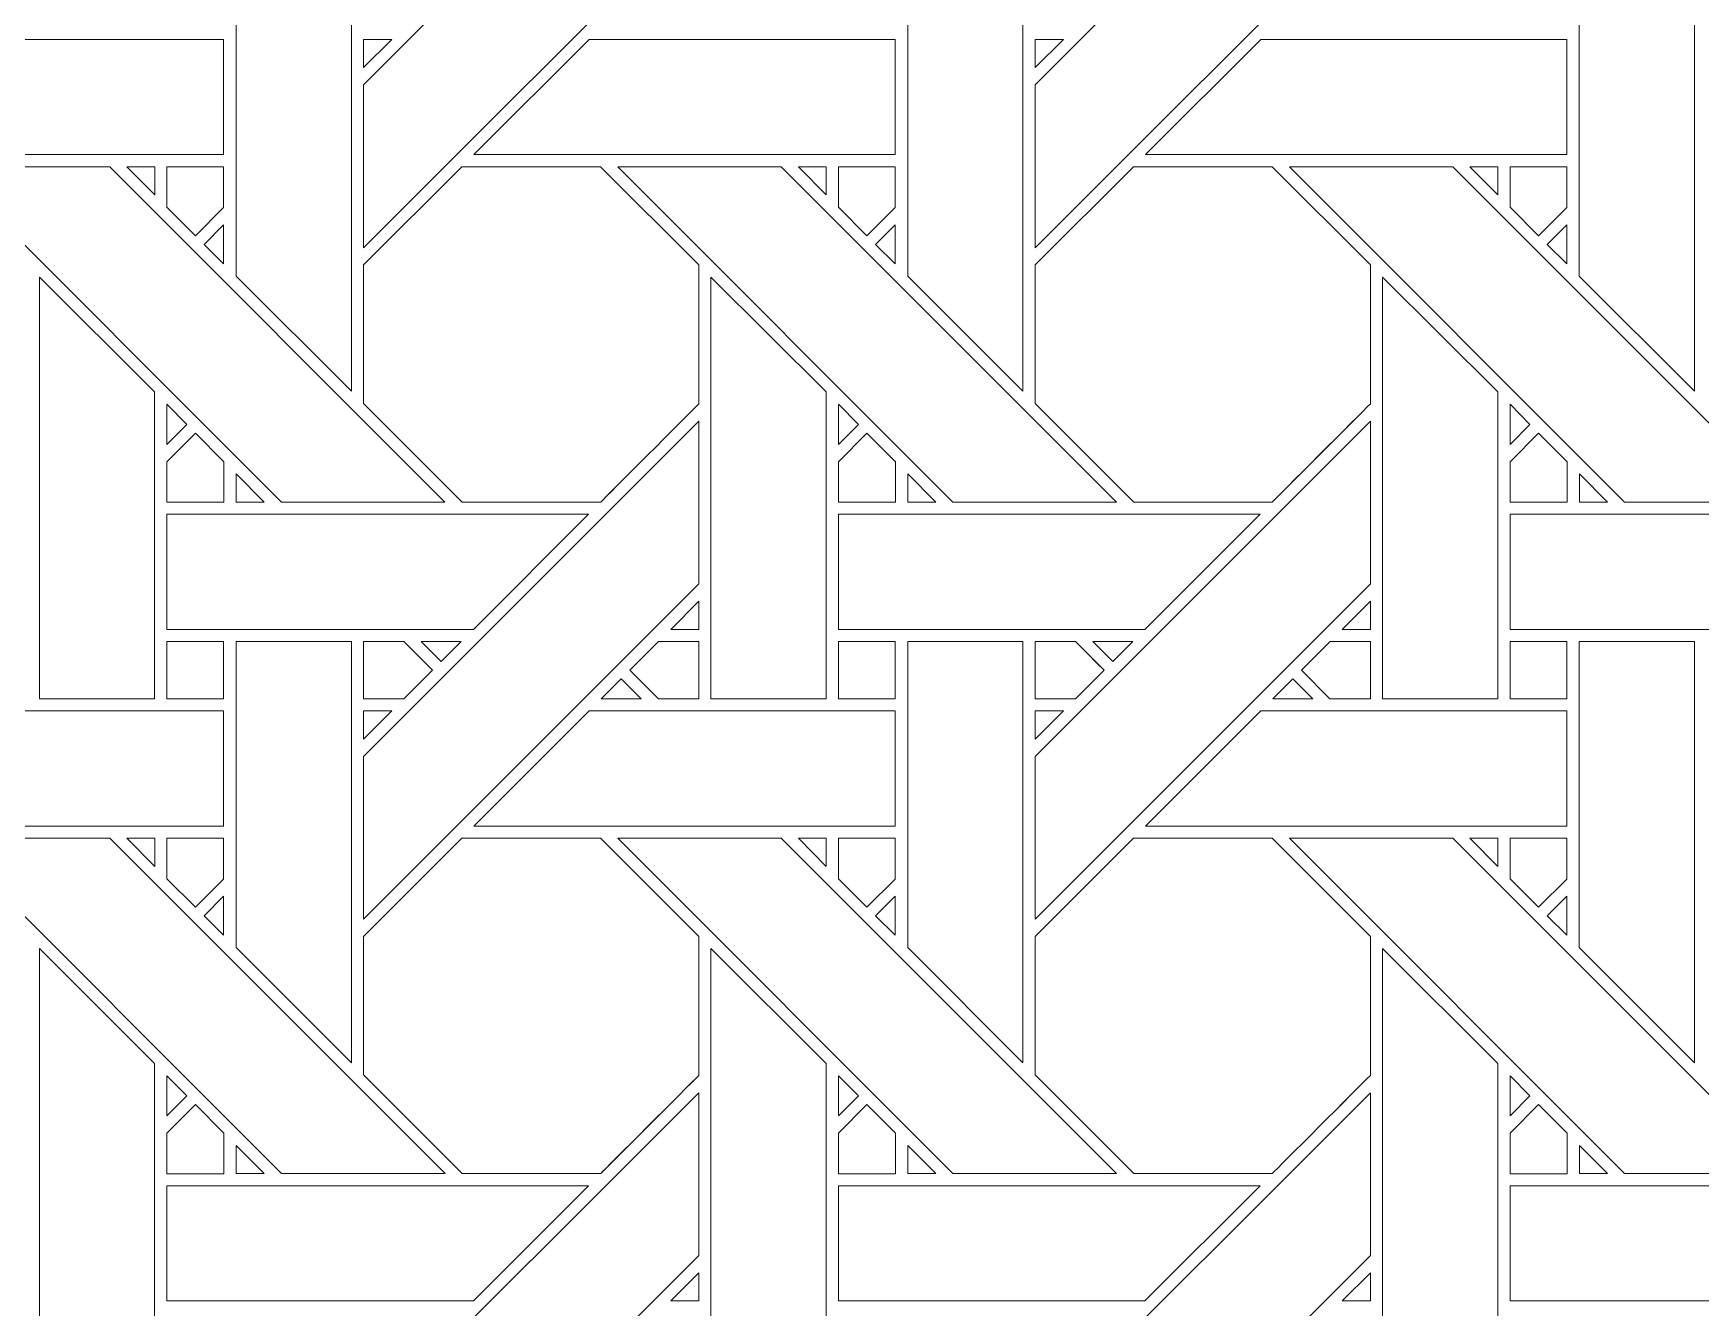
# Model space of a CAD drawing. Header units: inches. Extents: x 7.4 to 17.4, y 4.1 to 14.1.
# Drawn here: x 10.256 to 12.612, y 7.246 to 9.046 of the extents above; entities that cross this region are included whole.
import ezdxf

# ---------------------------------------------------------------- set-up
doc = ezdxf.new("R2010")
doc.units = ezdxf.units.IN
doc.header["$MEASUREMENT"] = 0
doc.layers.add('Design', color=7, linetype='Continuous', lineweight=0)

msp = doc.modelspace()

# ---------------------------------------------------------------- linework, layer by layer
at = {"layer": 'Design'}
for points, knots in [([(12.3829, 14.0948), (9.6214, 14.0948), (7.3829, 11.8562), (7.3829, 9.0948), (7.3829, 6.3333), (9.6214, 4.0948), (12.3829, 4.0948), (15.1443, 4.0948), (17.3829, 6.3333), (17.3829, 9.0948), (17.3829, 11.8562), (15.1443, 14.0948), (12.3829, 14.0948)], [0, 0, 0, 0, 1, 1, 1, 2, 2, 2, 3, 3, 3, 4, 4, 4, 4]), ([(12.3829, 13.3833), (10.0144, 13.3833), (8.0943, 11.4632), (8.0943, 9.0948), (8.0943, 6.7263), (10.0144, 4.8063), (12.3829, 4.8063), (14.7513, 4.8063), (16.6714, 6.7263), (16.6714, 9.0948), (16.6714, 11.4632), (14.7513, 13.3833), (12.3829, 13.3833)], [0, 0, 0, 0, 1, 1, 1, 2, 2, 2, 3, 3, 3, 4, 4, 4, 4]), ([(10.7229, 8.9731), (10.7229, 8.9731), (11.1966, 9.4467), (11.1966, 9.4467), (11.1966, 9.4467), (11.1966, 9.2166), (11.1966, 9.2166), (11.1966, 9.2166), (10.7229, 8.743), (10.7229, 8.743), (10.7229, 8.743), (10.7229, 8.9731), (10.7229, 8.9731)], [0, 0, 0, 0, 1, 1, 1, 2, 2, 2, 3, 3, 3, 4, 4, 4, 4]), ([(11.6717, 8.9731), (11.6717, 8.9731), (12.1453, 9.4467), (12.1453, 9.4467), (12.1453, 9.4467), (12.1453, 9.2166), (12.1453, 9.2166), (12.1453, 9.2166), (11.6717, 8.743), (11.6717, 8.743), (11.6717, 8.743), (11.6717, 8.9731), (11.6717, 8.9731)], [0, 0, 0, 0, 1, 1, 1, 2, 2, 2, 3, 3, 3, 4, 4, 4, 4]), ([(10.7058, 9.1352), (10.7058, 9.1352), (10.7058, 8.5401), (10.7058, 8.5401), (10.7058, 8.5401), (10.5429, 8.703), (10.5429, 8.703), (10.5429, 8.703), (10.5429, 9.1352), (10.5429, 9.1352), (10.5429, 9.1352), (10.7058, 9.1352), (10.7058, 9.1352)], [0, 0, 0, 0, 1, 1, 1, 2, 2, 2, 3, 3, 3, 4, 4, 4, 4]), ([(11.6545, 9.1352), (11.6545, 9.1352), (11.6545, 8.5401), (11.6545, 8.5401), (11.6545, 8.5401), (11.4916, 8.703), (11.4916, 8.703), (11.4916, 8.703), (11.4916, 9.1352), (11.4916, 9.1352), (11.4916, 9.1352), (11.6545, 9.1352), (11.6545, 9.1352)], [0, 0, 0, 0, 1, 1, 1, 2, 2, 2, 3, 3, 3, 4, 4, 4, 4]), ([(12.4403, 8.703), (12.4403, 8.703), (12.4403, 9.1352), (12.4403, 9.1352), (12.4403, 9.1352), (12.6032, 9.1352), (12.6032, 9.1352), (12.6032, 9.1352), (12.6032, 8.5401), (12.6032, 8.5401), (12.6032, 8.5401), (12.4403, 8.703), (12.4403, 8.703)], [0, 0, 0, 0, 1, 1, 1, 2, 2, 2, 3, 3, 3, 4, 4, 4, 4]), ([(9.9301, 8.8745), (9.9301, 8.8745), (10.0929, 9.0373), (10.0929, 9.0373), (10.0929, 9.0373), (10.5253, 9.0373), (10.5253, 9.0373), (10.5253, 9.0373), (10.5253, 8.8745), (10.5253, 8.8745), (10.5253, 8.8745), (9.9301, 8.8745), (9.9301, 8.8745)], [0, 0, 0, 0, 1, 1, 1, 2, 2, 2, 3, 3, 3, 4, 4, 4, 4]), ([(10.7628, 9.0373), (10.7628, 9.0373), (10.7229, 8.9975), (10.7229, 8.9975), (10.7229, 8.9975), (10.7229, 9.0373), (10.7229, 9.0373), (10.7229, 9.0373), (10.7628, 9.0373), (10.7628, 9.0373)], [0, 0, 0, 0, 1, 1, 1, 2, 2, 2, 3, 3, 3, 3]), ([(11.0416, 9.0373), (11.0416, 9.0373), (11.4741, 9.0373), (11.4741, 9.0373), (11.4741, 9.0373), (11.4741, 8.8745), (11.4741, 8.8745), (11.4741, 8.8745), (10.8788, 8.8745), (10.8788, 8.8745), (10.8788, 8.8745), (11.0416, 9.0373), (11.0416, 9.0373)], [0, 0, 0, 0, 1, 1, 1, 2, 2, 2, 3, 3, 3, 4, 4, 4, 4]), ([(11.7115, 9.0373), (11.7115, 9.0373), (11.6717, 8.9975), (11.6717, 8.9975), (11.6717, 8.9975), (11.6717, 9.0373), (11.6717, 9.0373), (11.6717, 9.0373), (11.7115, 9.0373), (11.7115, 9.0373)], [0, 0, 0, 0, 1, 1, 1, 2, 2, 2, 3, 3, 3, 3]), ([(11.9904, 9.0373), (11.9904, 9.0373), (12.4228, 9.0373), (12.4228, 9.0373), (12.4228, 9.0373), (12.4228, 8.8745), (12.4228, 8.8745), (12.4228, 8.8745), (11.8275, 8.8745), (11.8275, 8.8745), (11.8275, 8.8745), (11.9904, 9.0373), (11.9904, 9.0373)], [0, 0, 0, 0, 1, 1, 1, 2, 2, 2, 3, 3, 3, 4, 4, 4, 4]), ([(10.1334, 8.8573), (10.1334, 8.8573), (10.3643, 8.8573), (10.3643, 8.8573), (10.3643, 8.8573), (10.8379, 8.3837), (10.8379, 8.3837), (10.8379, 8.3837), (10.6069, 8.3837), (10.6069, 8.3837), (10.6069, 8.3837), (10.1334, 8.8573), (10.1334, 8.8573)], [0, 0, 0, 0, 1, 1, 1, 2, 2, 2, 3, 3, 3, 4, 4, 4, 4]), ([(10.4279, 8.8573), (10.4279, 8.8573), (10.4279, 8.8175), (10.4279, 8.8175), (10.4279, 8.8175), (10.3884, 8.8573), (10.3884, 8.8573), (10.3884, 8.8573), (10.4279, 8.8573), (10.4279, 8.8573)], [0, 0, 0, 0, 1, 1, 1, 2, 2, 2, 3, 3, 3, 3]), ([(10.5253, 8.8573), (10.5253, 8.8573), (10.5253, 8.7997), (10.5253, 8.7997), (10.5253, 8.7997), (10.4854, 8.7598), (10.4854, 8.7598), (10.4854, 8.7598), (10.445, 8.8001), (10.445, 8.8001), (10.445, 8.8001), (10.445, 8.8573), (10.445, 8.8573), (10.445, 8.8573), (10.5253, 8.8573), (10.5253, 8.8573)], [0, 0, 0, 0, 1, 1, 1, 2, 2, 2, 3, 3, 3, 4, 4, 4, 5, 5, 5, 5]), ([(10.4854, 8.7598), (10.4854, 8.7598), (10.445, 8.8001), (10.445, 8.8001), (10.445, 8.8001), (10.445, 8.8573), (10.445, 8.8573), (10.445, 8.8573), (10.5253, 8.8573), (10.5253, 8.8573), (10.5253, 8.8573), (10.5253, 8.7997), (10.5253, 8.7997), (10.5253, 8.7997), (10.4854, 8.7598), (10.4854, 8.7598)], [0, 0, 0, 0, 1, 1, 1, 2, 2, 2, 3, 3, 3, 4, 4, 4, 5, 5, 5, 5]), ([(10.8616, 8.8573), (10.8616, 8.8573), (11.0578, 8.8573), (11.0578, 8.8573), (11.0578, 8.8573), (11.1966, 8.7186), (11.1966, 8.7186), (11.1966, 8.7186), (11.1966, 8.5224), (11.1966, 8.5224), (11.1788, 8.5044), (11.0669, 8.3927), (11.0579, 8.3837), (11.0579, 8.3837), (10.8622, 8.3837), (10.8622, 8.3837), (10.8622, 8.3837), (10.7229, 8.5229), (10.7229, 8.5229), (10.7229, 8.5229), (10.7229, 8.7186), (10.7229, 8.7186), (10.7229, 8.7186), (10.8616, 8.8573), (10.8616, 8.8573)], [0, 0, 0, 0, 1, 1, 1, 2, 2, 2, 3, 3, 3, 4, 4, 4, 5, 5, 5, 6, 6, 6, 7, 7, 7, 8, 8, 8, 8]), ([(10.7229, 8.7186), (10.7229, 8.7186), (10.8616, 8.8573), (10.8616, 8.8573), (10.8616, 8.8573), (11.0578, 8.8573), (11.0578, 8.8573), (11.0578, 8.8573), (11.1966, 8.7186), (11.1966, 8.7186), (11.1966, 8.7186), (11.1966, 8.5224), (11.1966, 8.5224), (11.1787, 8.5044), (11.0668, 8.3927), (11.0579, 8.3837), (11.0579, 8.3837), (10.8622, 8.3837), (10.8622, 8.3837), (10.8622, 8.3837), (10.7229, 8.5229), (10.7229, 8.5229), (10.7229, 8.5229), (10.7229, 8.7186), (10.7229, 8.7186)], [0, 0, 0, 0, 1, 1, 1, 2, 2, 2, 3, 3, 3, 4, 4, 4, 5, 5, 5, 6, 6, 6, 7, 7, 7, 8, 8, 8, 8]), ([(11.0821, 8.8573), (11.0821, 8.8573), (11.313, 8.8573), (11.313, 8.8573), (11.313, 8.8573), (11.7867, 8.3837), (11.7867, 8.3837), (11.7867, 8.3837), (11.5556, 8.3837), (11.5556, 8.3837), (11.5556, 8.3837), (11.0821, 8.8573), (11.0821, 8.8573)], [0, 0, 0, 0, 1, 1, 1, 2, 2, 2, 3, 3, 3, 4, 4, 4, 4]), ([(11.3766, 8.8573), (11.3766, 8.8573), (11.3766, 8.8175), (11.3766, 8.8175), (11.3766, 8.8175), (11.3372, 8.8573), (11.3372, 8.8573), (11.3372, 8.8573), (11.3766, 8.8573), (11.3766, 8.8573)], [0, 0, 0, 0, 1, 1, 1, 2, 2, 2, 3, 3, 3, 3]), ([(11.474, 8.8573), (11.474, 8.8573), (11.474, 8.7997), (11.474, 8.7997), (11.474, 8.7997), (11.4341, 8.7598), (11.4341, 8.7598), (11.4341, 8.7598), (11.3938, 8.8001), (11.3938, 8.8001), (11.3938, 8.8001), (11.3938, 8.8573), (11.3938, 8.8573), (11.3938, 8.8573), (11.474, 8.8573), (11.474, 8.8573)], [0, 0, 0, 0, 1, 1, 1, 2, 2, 2, 3, 3, 3, 4, 4, 4, 5, 5, 5, 5]), ([(11.4341, 8.7598), (11.4341, 8.7598), (11.3938, 8.8001), (11.3938, 8.8001), (11.3938, 8.8001), (11.3938, 8.8573), (11.3938, 8.8573), (11.3938, 8.8573), (11.474, 8.8573), (11.474, 8.8573), (11.474, 8.8573), (11.474, 8.7997), (11.474, 8.7997), (11.474, 8.7997), (11.4341, 8.7598), (11.4341, 8.7598)], [0, 0, 0, 0, 1, 1, 1, 2, 2, 2, 3, 3, 3, 4, 4, 4, 5, 5, 5, 5]), ([(12.0066, 8.3837), (12.0066, 8.3837), (11.8109, 8.3837), (11.8109, 8.3837), (11.8109, 8.3837), (11.6717, 8.5229), (11.6717, 8.5229), (11.6717, 8.5229), (11.6717, 8.7186), (11.6717, 8.7186), (11.6717, 8.7186), (11.8104, 8.8573), (11.8104, 8.8573), (11.8104, 8.8573), (12.0066, 8.8573), (12.0066, 8.8573), (12.0066, 8.8573), (12.1453, 8.7186), (12.1453, 8.7186), (12.1453, 8.7186), (12.1453, 8.5224), (12.1453, 8.5224), (12.1275, 8.5045), (12.0156, 8.3927), (12.0066, 8.3837)], [0, 0, 0, 0, 1, 1, 1, 2, 2, 2, 3, 3, 3, 4, 4, 4, 5, 5, 5, 6, 6, 6, 7, 7, 7, 8, 8, 8, 8]), ([(11.6717, 8.5229), (11.6717, 8.5229), (11.6717, 8.7186), (11.6717, 8.7186), (11.6717, 8.7186), (11.8104, 8.8573), (11.8104, 8.8573), (11.8104, 8.8573), (12.0066, 8.8573), (12.0066, 8.8573), (12.0066, 8.8573), (12.1453, 8.7186), (12.1453, 8.7186), (12.1453, 8.7186), (12.1453, 8.5224), (12.1453, 8.5224), (12.1273, 8.5043), (12.0155, 8.3926), (12.0066, 8.3837), (12.0066, 8.3837), (11.8109, 8.3837), (11.8109, 8.3837), (11.8109, 8.3837), (11.6717, 8.5229), (11.6717, 8.5229)], [0, 0, 0, 0, 1, 1, 1, 2, 2, 2, 3, 3, 3, 4, 4, 4, 5, 5, 5, 6, 6, 6, 7, 7, 7, 8, 8, 8, 8]), ([(12.0308, 8.8573), (12.0308, 8.8573), (12.2618, 8.8573), (12.2618, 8.8573), (12.2618, 8.8573), (12.7354, 8.3837), (12.7354, 8.3837), (12.7354, 8.3837), (12.5044, 8.3837), (12.5044, 8.3837), (12.5044, 8.3837), (12.0308, 8.8573), (12.0308, 8.8573)], [0, 0, 0, 0, 1, 1, 1, 2, 2, 2, 3, 3, 3, 4, 4, 4, 4]), ([(12.3253, 8.8573), (12.3253, 8.8573), (12.3253, 8.8175), (12.3253, 8.8175), (12.3253, 8.8175), (12.2859, 8.8573), (12.2859, 8.8573), (12.2859, 8.8573), (12.3253, 8.8573), (12.3253, 8.8573)], [0, 0, 0, 0, 1, 1, 1, 2, 2, 2, 3, 3, 3, 3]), ([(12.4228, 8.8573), (12.4228, 8.8573), (12.4228, 8.7997), (12.4228, 8.7997), (12.4228, 8.7997), (12.3828, 8.7598), (12.3828, 8.7598), (12.3828, 8.7598), (12.3425, 8.8001), (12.3425, 8.8001), (12.3425, 8.8001), (12.3425, 8.8573), (12.3425, 8.8573), (12.3425, 8.8573), (12.4228, 8.8573), (12.4228, 8.8573)], [0, 0, 0, 0, 1, 1, 1, 2, 2, 2, 3, 3, 3, 4, 4, 4, 5, 5, 5, 5]), ([(12.3828, 8.7598), (12.3828, 8.7598), (12.3425, 8.8001), (12.3425, 8.8001), (12.3425, 8.8001), (12.3425, 8.8573), (12.3425, 8.8573), (12.3425, 8.8573), (12.4228, 8.8573), (12.4228, 8.8573), (12.4228, 8.8573), (12.4228, 8.7997), (12.4228, 8.7997), (12.4228, 8.7997), (12.3828, 8.7598), (12.3828, 8.7598)], [0, 0, 0, 0, 1, 1, 1, 2, 2, 2, 3, 3, 3, 4, 4, 4, 5, 5, 5, 5]), ([(10.5253, 8.7755), (10.5253, 8.7755), (10.5253, 8.7203), (10.5253, 8.7203), (10.5253, 8.7203), (10.4976, 8.7477), (10.4976, 8.7477), (10.4976, 8.7477), (10.5253, 8.7755), (10.5253, 8.7755)], [0, 0, 0, 0, 1, 1, 1, 2, 2, 2, 3, 3, 3, 3]), ([(11.4741, 8.7755), (11.4741, 8.7755), (11.4741, 8.7203), (11.4741, 8.7203), (11.4741, 8.7203), (11.4463, 8.7477), (11.4463, 8.7477), (11.4463, 8.7477), (11.4741, 8.7755), (11.4741, 8.7755)], [0, 0, 0, 0, 1, 1, 1, 2, 2, 2, 3, 3, 3, 3]), ([(12.4228, 8.7755), (12.4228, 8.7755), (12.4228, 8.7203), (12.4228, 8.7203), (12.4228, 8.7203), (12.395, 8.7477), (12.395, 8.7477), (12.395, 8.7477), (12.4228, 8.7755), (12.4228, 8.7755)], [0, 0, 0, 0, 1, 1, 1, 2, 2, 2, 3, 3, 3, 3]), ([(10.4278, 8.5394), (10.4278, 8.5394), (10.4278, 8.1057), (10.4278, 8.1057), (10.4278, 8.1057), (10.265, 8.1057), (10.265, 8.1057), (10.265, 8.1057), (10.265, 8.7015), (10.265, 8.7015), (10.265, 8.7015), (10.4278, 8.5394), (10.4278, 8.5394)], [0, 0, 0, 0, 1, 1, 1, 2, 2, 2, 3, 3, 3, 4, 4, 4, 4]), ([(11.3765, 8.5394), (11.3765, 8.5394), (11.3765, 8.1057), (11.3765, 8.1057), (11.3765, 8.1057), (11.2137, 8.1057), (11.2137, 8.1057), (11.2137, 8.1057), (11.2137, 8.7015), (11.2137, 8.7015), (11.2137, 8.7015), (11.3765, 8.5394), (11.3765, 8.5394)], [0, 0, 0, 0, 1, 1, 1, 2, 2, 2, 3, 3, 3, 4, 4, 4, 4]), ([(12.3252, 8.5394), (12.3252, 8.5394), (12.3252, 8.1057), (12.3252, 8.1057), (12.3252, 8.1057), (12.1625, 8.1057), (12.1625, 8.1057), (12.1625, 8.1057), (12.1625, 8.7015), (12.1625, 8.7015), (12.1625, 8.7015), (12.3252, 8.5394), (12.3252, 8.5394)], [0, 0, 0, 0, 1, 1, 1, 2, 2, 2, 3, 3, 3, 4, 4, 4, 4]), ([(10.4733, 8.4933), (10.4733, 8.4933), (10.4451, 8.4651), (10.4451, 8.4651), (10.4451, 8.4651), (10.4451, 8.5219), (10.4451, 8.5219), (10.4451, 8.5219), (10.4733, 8.4933), (10.4733, 8.4933)], [0, 0, 0, 0, 1, 1, 1, 2, 2, 2, 3, 3, 3, 3]), ([(11.3938, 8.4651), (11.3938, 8.4651), (11.3938, 8.5219), (11.3938, 8.5219), (11.3938, 8.5219), (11.422, 8.4933), (11.422, 8.4933), (11.422, 8.4933), (11.3938, 8.4651), (11.3938, 8.4651)], [0, 0, 0, 0, 1, 1, 1, 2, 2, 2, 3, 3, 3, 3]), ([(12.3425, 8.4651), (12.3425, 8.4651), (12.3425, 8.5219), (12.3425, 8.5219), (12.3425, 8.5219), (12.3707, 8.4933), (12.3707, 8.4933), (12.3707, 8.4933), (12.3425, 8.4651), (12.3425, 8.4651)], [0, 0, 0, 0, 1, 1, 1, 2, 2, 2, 3, 3, 3, 3]), ([(10.4451, 8.3834), (10.4451, 8.3834), (10.4451, 8.4407), (10.4451, 8.4407), (10.4451, 8.4407), (10.4854, 8.4811), (10.4854, 8.4811), (10.4854, 8.4811), (10.5257, 8.4407), (10.5257, 8.4407), (10.5257, 8.4407), (10.5257, 8.3834), (10.5257, 8.3834), (10.5257, 8.3834), (10.4451, 8.3834), (10.4451, 8.3834)], [0, 0, 0, 0, 1, 1, 1, 2, 2, 2, 3, 3, 3, 4, 4, 4, 5, 5, 5, 5]), ([(10.4451, 8.4407), (10.4451, 8.4407), (10.4854, 8.4811), (10.4854, 8.4811), (10.4854, 8.4811), (10.5257, 8.4407), (10.5257, 8.4407), (10.5257, 8.4407), (10.5257, 8.3834), (10.5257, 8.3834), (10.5257, 8.3834), (10.4451, 8.3834), (10.4451, 8.3834), (10.4451, 8.3834), (10.4451, 8.4407), (10.4451, 8.4407)], [0, 0, 0, 0, 1, 1, 1, 2, 2, 2, 3, 3, 3, 4, 4, 4, 5, 5, 5, 5]), ([(10.7229, 8.0244), (10.7229, 8.0244), (11.1966, 8.498), (11.1966, 8.498), (11.1966, 8.498), (11.1966, 8.2679), (11.1966, 8.2679), (11.1966, 8.2679), (10.7229, 7.7943), (10.7229, 7.7943), (10.7229, 7.7943), (10.7229, 8.0244), (10.7229, 8.0244)], [0, 0, 0, 0, 1, 1, 1, 2, 2, 2, 3, 3, 3, 4, 4, 4, 4]), ([(11.3938, 8.3834), (11.3938, 8.3834), (11.3938, 8.4407), (11.3938, 8.4407), (11.3938, 8.4407), (11.4341, 8.4811), (11.4341, 8.4811), (11.4341, 8.4811), (11.4745, 8.4407), (11.4745, 8.4407), (11.4745, 8.4407), (11.4745, 8.3834), (11.4745, 8.3834), (11.4745, 8.3834), (11.3938, 8.3834), (11.3938, 8.3834)], [0, 0, 0, 0, 1, 1, 1, 2, 2, 2, 3, 3, 3, 4, 4, 4, 5, 5, 5, 5]), ([(11.3938, 8.3834), (11.3938, 8.3834), (11.3938, 8.4407), (11.3938, 8.4407), (11.3938, 8.4407), (11.4341, 8.4811), (11.4341, 8.4811), (11.4341, 8.4811), (11.4745, 8.4407), (11.4745, 8.4407), (11.4745, 8.4407), (11.4745, 8.3834), (11.4745, 8.3834), (11.4745, 8.3834), (11.3938, 8.3834), (11.3938, 8.3834)], [0, 0, 0, 0, 1, 1, 1, 2, 2, 2, 3, 3, 3, 4, 4, 4, 5, 5, 5, 5]), ([(11.6717, 8.0244), (11.6717, 8.0244), (12.1453, 8.498), (12.1453, 8.498), (12.1453, 8.498), (12.1453, 8.2679), (12.1453, 8.2679), (12.1453, 8.2679), (11.6717, 7.7943), (11.6717, 7.7943), (11.6717, 7.7943), (11.6717, 8.0244), (11.6717, 8.0244)], [0, 0, 0, 0, 1, 1, 1, 2, 2, 2, 3, 3, 3, 4, 4, 4, 4]), ([(12.3425, 8.3834), (12.3425, 8.3834), (12.3425, 8.4407), (12.3425, 8.4407), (12.3425, 8.4407), (12.3829, 8.4811), (12.3829, 8.4811), (12.3829, 8.4811), (12.4232, 8.4407), (12.4232, 8.4407), (12.4232, 8.4407), (12.4232, 8.3834), (12.4232, 8.3834), (12.4232, 8.3834), (12.3425, 8.3834), (12.3425, 8.3834)], [0, 0, 0, 0, 1, 1, 1, 2, 2, 2, 3, 3, 3, 4, 4, 4, 5, 5, 5, 5]), ([(12.3829, 8.4811), (12.3829, 8.4811), (12.4232, 8.4407), (12.4232, 8.4407), (12.4232, 8.4407), (12.4232, 8.3834), (12.4232, 8.3834), (12.4232, 8.3834), (12.3425, 8.3834), (12.3425, 8.3834), (12.3425, 8.3834), (12.3425, 8.4407), (12.3425, 8.4407), (12.3425, 8.4407), (12.3829, 8.4811), (12.3829, 8.4811)], [0, 0, 0, 0, 1, 1, 1, 2, 2, 2, 3, 3, 3, 4, 4, 4, 5, 5, 5, 5]), ([(10.5827, 8.3837), (10.5827, 8.3837), (10.543, 8.3837), (10.543, 8.3837), (10.543, 8.3837), (10.543, 8.4235), (10.543, 8.4235), (10.543, 8.4235), (10.5827, 8.3837), (10.5827, 8.3837)], [0, 0, 0, 0, 1, 1, 1, 2, 2, 2, 3, 3, 3, 3]), ([(11.5314, 8.3837), (11.5314, 8.3837), (11.4917, 8.3837), (11.4917, 8.3837), (11.4917, 8.3837), (11.4917, 8.4235), (11.4917, 8.4235), (11.4917, 8.4235), (11.5314, 8.3837), (11.5314, 8.3837)], [0, 0, 0, 0, 1, 1, 1, 2, 2, 2, 3, 3, 3, 3]), ([(12.4802, 8.3837), (12.4802, 8.3837), (12.4405, 8.3837), (12.4405, 8.3837), (12.4405, 8.3837), (12.4405, 8.4235), (12.4405, 8.4235), (12.4405, 8.4235), (12.4802, 8.3837), (12.4802, 8.3837)], [0, 0, 0, 0, 1, 1, 1, 2, 2, 2, 3, 3, 3, 3]), ([(10.4451, 8.2037), (10.4451, 8.2037), (10.4451, 8.3664), (10.4451, 8.3664), (10.4451, 8.3664), (11.0408, 8.3664), (11.0408, 8.3664), (11.0408, 8.3664), (10.8781, 8.2037), (10.8781, 8.2037), (10.8781, 8.2037), (10.4451, 8.2037), (10.4451, 8.2037)], [0, 0, 0, 0, 1, 1, 1, 2, 2, 2, 3, 3, 3, 4, 4, 4, 4]), ([(11.3938, 8.2037), (11.3938, 8.2037), (11.3938, 8.3664), (11.3938, 8.3664), (11.3938, 8.3664), (11.9895, 8.3664), (11.9895, 8.3664), (11.9895, 8.3664), (11.8268, 8.2037), (11.8268, 8.2037), (11.8268, 8.2037), (11.3938, 8.2037), (11.3938, 8.2037)], [0, 0, 0, 0, 1, 1, 1, 2, 2, 2, 3, 3, 3, 4, 4, 4, 4]), ([(12.3425, 8.2037), (12.3425, 8.2037), (12.3425, 8.3664), (12.3425, 8.3664), (12.3425, 8.3664), (12.9383, 8.3664), (12.9383, 8.3664), (12.9383, 8.3664), (12.7755, 8.2037), (12.7755, 8.2037), (12.7755, 8.2037), (12.3425, 8.2037), (12.3425, 8.2037)], [0, 0, 0, 0, 1, 1, 1, 2, 2, 2, 3, 3, 3, 4, 4, 4, 4]), ([(11.1568, 8.2038), (11.1568, 8.2038), (11.1966, 8.2435), (11.1966, 8.2435), (11.1966, 8.2435), (11.1966, 8.2038), (11.1966, 8.2038), (11.1966, 8.2038), (11.1568, 8.2038), (11.1568, 8.2038)], [0, 0, 0, 0, 1, 1, 1, 2, 2, 2, 3, 3, 3, 3]), ([(12.1056, 8.2038), (12.1056, 8.2038), (12.1453, 8.2435), (12.1453, 8.2435), (12.1453, 8.2435), (12.1453, 8.2038), (12.1453, 8.2038), (12.1453, 8.2038), (12.1056, 8.2038), (12.1056, 8.2038)], [0, 0, 0, 0, 1, 1, 1, 2, 2, 2, 3, 3, 3, 3]), ([(10.5253, 8.1057), (10.5253, 8.1057), (10.4451, 8.1057), (10.4451, 8.1057), (10.4451, 8.1057), (10.4451, 8.1865), (10.4451, 8.1865), (10.4451, 8.1865), (10.5253, 8.1865), (10.5253, 8.1865), (10.5253, 8.1865), (10.5253, 8.1057), (10.5253, 8.1057)], [0, 0, 0, 0, 1, 1, 1, 2, 2, 2, 3, 3, 3, 4, 4, 4, 4]), ([(10.4451, 8.1865), (10.4451, 8.1865), (10.5253, 8.1865), (10.5253, 8.1865), (10.5253, 8.1865), (10.5253, 8.1057), (10.5253, 8.1057), (10.5253, 8.1057), (10.4451, 8.1057), (10.4451, 8.1057), (10.4451, 8.1057), (10.4451, 8.1865), (10.4451, 8.1865)], [0, 0, 0, 0, 1, 1, 1, 2, 2, 2, 3, 3, 3, 4, 4, 4, 4]), ([(10.7058, 8.1865), (10.7058, 8.1865), (10.7058, 7.5914), (10.7058, 7.5914), (10.7058, 7.5914), (10.5429, 7.7543), (10.5429, 7.7543), (10.5429, 7.7543), (10.5429, 8.1865), (10.5429, 8.1865), (10.5429, 8.1865), (10.7058, 8.1865), (10.7058, 8.1865)], [0, 0, 0, 0, 1, 1, 1, 2, 2, 2, 3, 3, 3, 4, 4, 4, 4]), ([(10.78, 8.1865), (10.7851, 8.1813), (10.8159, 8.1505), (10.8203, 8.1461), (10.8203, 8.1461), (10.7799, 8.1057), (10.7799, 8.1057), (10.7799, 8.1057), (10.7229, 8.1057), (10.7229, 8.1057), (10.7229, 8.1057), (10.7229, 8.1865), (10.7229, 8.1865), (10.7229, 8.1865), (10.78, 8.1865), (10.78, 8.1865)], [0, 0, 0, 0, 1, 1, 1, 2, 2, 2, 3, 3, 3, 4, 4, 4, 5, 5, 5, 5]), ([(10.8203, 8.1461), (10.8203, 8.1461), (10.7799, 8.1057), (10.7799, 8.1057), (10.7799, 8.1057), (10.7229, 8.1057), (10.7229, 8.1057), (10.7229, 8.1057), (10.7229, 8.1865), (10.7229, 8.1865), (10.7229, 8.1865), (10.78, 8.1865), (10.78, 8.1865), (10.7855, 8.181), (10.8203, 8.1461), (10.8203, 8.1461)], [0, 0, 0, 0, 1, 1, 1, 2, 2, 2, 3, 3, 3, 4, 4, 4, 5, 5, 5, 5]), ([(10.8044, 8.1865), (10.8044, 8.1865), (10.8608, 8.1865), (10.8608, 8.1865), (10.8608, 8.1865), (10.8325, 8.1583), (10.8325, 8.1583), (10.8325, 8.1583), (10.8044, 8.1865), (10.8044, 8.1865)], [0, 0, 0, 0, 1, 1, 1, 2, 2, 2, 3, 3, 3, 3]), ([(11.1395, 8.1057), (11.1395, 8.1057), (11.0991, 8.1461), (11.0991, 8.1461), (11.0991, 8.1461), (11.1396, 8.1865), (11.1396, 8.1865), (11.1396, 8.1865), (11.1966, 8.1865), (11.1966, 8.1865), (11.1966, 8.1865), (11.1966, 8.1057), (11.1966, 8.1057), (11.1966, 8.1057), (11.1395, 8.1057), (11.1395, 8.1057)], [0, 0, 0, 0, 1, 1, 1, 2, 2, 2, 3, 3, 3, 4, 4, 4, 5, 5, 5, 5]), ([(11.0991, 8.1461), (11.0991, 8.1461), (11.1396, 8.1865), (11.1396, 8.1865), (11.1396, 8.1865), (11.1966, 8.1865), (11.1966, 8.1865), (11.1966, 8.1865), (11.1966, 8.1057), (11.1966, 8.1057), (11.1966, 8.1057), (11.1395, 8.1057), (11.1395, 8.1057), (11.1395, 8.1057), (11.0991, 8.1461), (11.0991, 8.1461)], [0, 0, 0, 0, 1, 1, 1, 2, 2, 2, 3, 3, 3, 4, 4, 4, 5, 5, 5, 5]), ([(11.474, 8.1057), (11.474, 8.1057), (11.3938, 8.1057), (11.3938, 8.1057), (11.3938, 8.1057), (11.3938, 8.1865), (11.3938, 8.1865), (11.3938, 8.1865), (11.474, 8.1865), (11.474, 8.1865), (11.474, 8.1865), (11.474, 8.1057), (11.474, 8.1057)], [0, 0, 0, 0, 1, 1, 1, 2, 2, 2, 3, 3, 3, 4, 4, 4, 4]), ([(11.3938, 8.1865), (11.3938, 8.1865), (11.474, 8.1865), (11.474, 8.1865), (11.474, 8.1865), (11.474, 8.1057), (11.474, 8.1057), (11.474, 8.1057), (11.3938, 8.1057), (11.3938, 8.1057), (11.3938, 8.1057), (11.3938, 8.1865), (11.3938, 8.1865)], [0, 0, 0, 0, 1, 1, 1, 2, 2, 2, 3, 3, 3, 4, 4, 4, 4]), ([(11.6545, 8.1865), (11.6545, 8.1865), (11.6545, 7.5914), (11.6545, 7.5914), (11.6545, 7.5914), (11.4916, 7.7543), (11.4916, 7.7543), (11.4916, 7.7543), (11.4916, 8.1865), (11.4916, 8.1865), (11.4916, 8.1865), (11.6545, 8.1865), (11.6545, 8.1865)], [0, 0, 0, 0, 1, 1, 1, 2, 2, 2, 3, 3, 3, 4, 4, 4, 4]), ([(11.6717, 8.1057), (11.6717, 8.1057), (11.6717, 8.1865), (11.6717, 8.1865), (11.6717, 8.1865), (11.7287, 8.1865), (11.7287, 8.1865), (11.7339, 8.1813), (11.7646, 8.1505), (11.7691, 8.1461), (11.7691, 8.1461), (11.7286, 8.1057), (11.7286, 8.1057), (11.7286, 8.1057), (11.6717, 8.1057), (11.6717, 8.1057)], [0, 0, 0, 0, 1, 1, 1, 2, 2, 2, 3, 3, 3, 4, 4, 4, 5, 5, 5, 5]), ([(11.7691, 8.1461), (11.7691, 8.1461), (11.7286, 8.1057), (11.7286, 8.1057), (11.7286, 8.1057), (11.6717, 8.1057), (11.6717, 8.1057), (11.6717, 8.1057), (11.6717, 8.1865), (11.6717, 8.1865), (11.6717, 8.1865), (11.7287, 8.1865), (11.7287, 8.1865), (11.734, 8.1812), (11.7648, 8.1503), (11.7691, 8.1461)], [0, 0, 0, 0, 1, 1, 1, 2, 2, 2, 3, 3, 3, 4, 4, 4, 5, 5, 5, 5]), ([(11.7531, 8.1865), (11.7531, 8.1865), (11.8096, 8.1865), (11.8096, 8.1865), (11.8096, 8.1865), (11.7813, 8.1583), (11.7813, 8.1583), (11.7813, 8.1583), (11.7531, 8.1865), (11.7531, 8.1865)], [0, 0, 0, 0, 1, 1, 1, 2, 2, 2, 3, 3, 3, 3]), ([(12.0882, 8.1057), (12.0882, 8.1057), (12.0479, 8.1461), (12.0479, 8.1461), (12.0479, 8.1461), (12.0883, 8.1865), (12.0883, 8.1865), (12.0883, 8.1865), (12.1453, 8.1865), (12.1453, 8.1865), (12.1453, 8.1865), (12.1453, 8.1057), (12.1453, 8.1057), (12.1453, 8.1057), (12.0882, 8.1057), (12.0882, 8.1057)], [0, 0, 0, 0, 1, 1, 1, 2, 2, 2, 3, 3, 3, 4, 4, 4, 5, 5, 5, 5]), ([(12.0479, 8.1461), (12.0479, 8.1461), (12.0883, 8.1865), (12.0883, 8.1865), (12.0883, 8.1865), (12.1453, 8.1865), (12.1453, 8.1865), (12.1453, 8.1865), (12.1453, 8.1057), (12.1453, 8.1057), (12.1453, 8.1057), (12.0882, 8.1057), (12.0882, 8.1057), (12.0882, 8.1057), (12.0479, 8.1461), (12.0479, 8.1461)], [0, 0, 0, 0, 1, 1, 1, 2, 2, 2, 3, 3, 3, 4, 4, 4, 5, 5, 5, 5]), ([(12.3425, 8.1865), (12.3425, 8.1865), (12.4228, 8.1865), (12.4228, 8.1865), (12.4228, 8.1865), (12.4228, 8.1057), (12.4228, 8.1057), (12.4228, 8.1057), (12.3425, 8.1057), (12.3425, 8.1057), (12.3425, 8.1057), (12.3425, 8.1865), (12.3425, 8.1865)], [0, 0, 0, 0, 1, 1, 1, 2, 2, 2, 3, 3, 3, 4, 4, 4, 4]), ([(12.4228, 8.1865), (12.4228, 8.1865), (12.4228, 8.1057), (12.4228, 8.1057), (12.4228, 8.1057), (12.3425, 8.1057), (12.3425, 8.1057), (12.3425, 8.1057), (12.3425, 8.1865), (12.3425, 8.1865), (12.3425, 8.1865), (12.4228, 8.1865), (12.4228, 8.1865)], [0, 0, 0, 0, 1, 1, 1, 2, 2, 2, 3, 3, 3, 4, 4, 4, 4]), ([(12.6032, 8.1865), (12.6032, 8.1865), (12.6032, 7.5914), (12.6032, 7.5914), (12.6032, 7.5914), (12.4403, 7.7543), (12.4403, 7.7543), (12.4403, 7.7543), (12.4403, 8.1865), (12.4403, 8.1865), (12.4403, 8.1865), (12.6032, 8.1865), (12.6032, 8.1865)], [0, 0, 0, 0, 1, 1, 1, 2, 2, 2, 3, 3, 3, 4, 4, 4, 4]), ([(11.1153, 8.1057), (11.1153, 8.1057), (11.0588, 8.1057), (11.0588, 8.1057), (11.0588, 8.1057), (11.087, 8.1339), (11.087, 8.1339), (11.087, 8.1339), (11.1153, 8.1057), (11.1153, 8.1057)], [0, 0, 0, 0, 1, 1, 1, 2, 2, 2, 3, 3, 3, 3]), ([(12.064, 8.1057), (12.064, 8.1057), (12.0075, 8.1057), (12.0075, 8.1057), (12.0075, 8.1057), (12.0358, 8.1339), (12.0358, 8.1339), (12.0358, 8.1339), (12.064, 8.1057), (12.064, 8.1057)], [0, 0, 0, 0, 1, 1, 1, 2, 2, 2, 3, 3, 3, 3]), ([(10.0929, 8.0885), (10.0929, 8.0885), (10.5253, 8.0885), (10.5253, 8.0885), (10.5253, 8.0885), (10.5253, 7.9257), (10.5253, 7.9257), (10.5253, 7.9257), (9.9301, 7.9257), (9.9301, 7.9257), (9.9301, 7.9257), (10.0929, 8.0885), (10.0929, 8.0885)], [0, 0, 0, 0, 1, 1, 1, 2, 2, 2, 3, 3, 3, 4, 4, 4, 4]), ([(10.7628, 8.0885), (10.7628, 8.0885), (10.7229, 8.0487), (10.7229, 8.0487), (10.7229, 8.0487), (10.7229, 8.0885), (10.7229, 8.0885), (10.7229, 8.0885), (10.7628, 8.0885), (10.7628, 8.0885)], [0, 0, 0, 0, 1, 1, 1, 2, 2, 2, 3, 3, 3, 3]), ([(10.8788, 7.9257), (10.8788, 7.9257), (11.0416, 8.0885), (11.0416, 8.0885), (11.0416, 8.0885), (11.4741, 8.0885), (11.4741, 8.0885), (11.4741, 8.0885), (11.4741, 7.9257), (11.4741, 7.9257), (11.4741, 7.9257), (10.8788, 7.9257), (10.8788, 7.9257)], [0, 0, 0, 0, 1, 1, 1, 2, 2, 2, 3, 3, 3, 4, 4, 4, 4]), ([(11.7115, 8.0885), (11.7115, 8.0885), (11.6717, 8.0487), (11.6717, 8.0487), (11.6717, 8.0487), (11.6717, 8.0885), (11.6717, 8.0885), (11.6717, 8.0885), (11.7115, 8.0885), (11.7115, 8.0885)], [0, 0, 0, 0, 1, 1, 1, 2, 2, 2, 3, 3, 3, 3]), ([(11.8275, 7.9257), (11.8275, 7.9257), (11.9904, 8.0885), (11.9904, 8.0885), (11.9904, 8.0885), (12.4228, 8.0885), (12.4228, 8.0885), (12.4228, 8.0885), (12.4228, 7.9257), (12.4228, 7.9257), (12.4228, 7.9257), (11.8275, 7.9257), (11.8275, 7.9257)], [0, 0, 0, 0, 1, 1, 1, 2, 2, 2, 3, 3, 3, 4, 4, 4, 4]), ([(10.1334, 7.9086), (10.1334, 7.9086), (10.3643, 7.9086), (10.3643, 7.9086), (10.3643, 7.9086), (10.838, 7.435), (10.838, 7.435), (10.838, 7.435), (10.6069, 7.435), (10.6069, 7.435), (10.6069, 7.435), (10.1334, 7.9086), (10.1334, 7.9086)], [0, 0, 0, 0, 1, 1, 1, 2, 2, 2, 3, 3, 3, 4, 4, 4, 4]), ([(10.4279, 7.9086), (10.4279, 7.9086), (10.4279, 7.8688), (10.4279, 7.8688), (10.4279, 7.8688), (10.3884, 7.9086), (10.3884, 7.9086), (10.3884, 7.9086), (10.4279, 7.9086), (10.4279, 7.9086)], [0, 0, 0, 0, 1, 1, 1, 2, 2, 2, 3, 3, 3, 3]), ([(10.5253, 7.9086), (10.5253, 7.9086), (10.5253, 7.851), (10.5253, 7.851), (10.5253, 7.851), (10.4854, 7.8111), (10.4854, 7.8111), (10.4854, 7.8111), (10.445, 7.8514), (10.445, 7.8514), (10.445, 7.8514), (10.445, 7.9086), (10.445, 7.9086), (10.445, 7.9086), (10.5253, 7.9086), (10.5253, 7.9086)], [0, 0, 0, 0, 1, 1, 1, 2, 2, 2, 3, 3, 3, 4, 4, 4, 5, 5, 5, 5]), ([(10.4854, 7.8111), (10.4854, 7.8111), (10.445, 7.8514), (10.445, 7.8514), (10.445, 7.8514), (10.445, 7.9086), (10.445, 7.9086), (10.445, 7.9086), (10.5253, 7.9086), (10.5253, 7.9086), (10.5253, 7.9086), (10.5253, 7.851), (10.5253, 7.851), (10.5253, 7.851), (10.4854, 7.8111), (10.4854, 7.8111)], [0, 0, 0, 0, 1, 1, 1, 2, 2, 2, 3, 3, 3, 4, 4, 4, 5, 5, 5, 5]), ([(10.8616, 7.9086), (10.8616, 7.9086), (11.0578, 7.9086), (11.0578, 7.9086), (11.0578, 7.9086), (11.1966, 7.7699), (11.1966, 7.7699), (11.1966, 7.7699), (11.1966, 7.5737), (11.1966, 7.5737), (11.1788, 7.5557), (11.0669, 7.444), (11.0579, 7.435), (11.0579, 7.435), (10.8622, 7.435), (10.8622, 7.435), (10.8622, 7.435), (10.7229, 7.5742), (10.7229, 7.5742), (10.7229, 7.5742), (10.7229, 7.7699), (10.7229, 7.7699), (10.7229, 7.7699), (10.8616, 7.9086), (10.8616, 7.9086)], [0, 0, 0, 0, 1, 1, 1, 2, 2, 2, 3, 3, 3, 4, 4, 4, 5, 5, 5, 6, 6, 6, 7, 7, 7, 8, 8, 8, 8]), ([(10.7229, 7.7699), (10.7229, 7.7699), (10.8616, 7.9086), (10.8616, 7.9086), (10.8616, 7.9086), (11.0578, 7.9086), (11.0578, 7.9086), (11.0578, 7.9086), (11.1966, 7.7699), (11.1966, 7.7699), (11.1966, 7.7699), (11.1966, 7.5737), (11.1966, 7.5737), (11.1786, 7.5555), (11.0667, 7.4438), (11.0579, 7.435), (11.0579, 7.435), (10.8622, 7.435), (10.8622, 7.435), (10.8622, 7.435), (10.7229, 7.5742), (10.7229, 7.5742), (10.7229, 7.5742), (10.7229, 7.7699), (10.7229, 7.7699)], [0, 0, 0, 0, 1, 1, 1, 2, 2, 2, 3, 3, 3, 4, 4, 4, 5, 5, 5, 6, 6, 6, 7, 7, 7, 8, 8, 8, 8]), ([(11.0821, 7.9086), (11.0821, 7.9086), (11.313, 7.9086), (11.313, 7.9086), (11.313, 7.9086), (11.7867, 7.435), (11.7867, 7.435), (11.7867, 7.435), (11.5556, 7.435), (11.5556, 7.435), (11.5556, 7.435), (11.0821, 7.9086), (11.0821, 7.9086)], [0, 0, 0, 0, 1, 1, 1, 2, 2, 2, 3, 3, 3, 4, 4, 4, 4]), ([(11.3766, 7.9086), (11.3766, 7.9086), (11.3766, 7.8688), (11.3766, 7.8688), (11.3766, 7.8688), (11.3372, 7.9086), (11.3372, 7.9086), (11.3372, 7.9086), (11.3766, 7.9086), (11.3766, 7.9086)], [0, 0, 0, 0, 1, 1, 1, 2, 2, 2, 3, 3, 3, 3]), ([(11.474, 7.9086), (11.474, 7.9086), (11.474, 7.851), (11.474, 7.851), (11.474, 7.851), (11.4341, 7.8111), (11.4341, 7.8111), (11.4341, 7.8111), (11.3938, 7.8514), (11.3938, 7.8514), (11.3938, 7.8514), (11.3938, 7.9086), (11.3938, 7.9086), (11.3938, 7.9086), (11.474, 7.9086), (11.474, 7.9086)], [0, 0, 0, 0, 1, 1, 1, 2, 2, 2, 3, 3, 3, 4, 4, 4, 5, 5, 5, 5]), ([(11.4341, 7.8111), (11.4341, 7.8111), (11.3938, 7.8514), (11.3938, 7.8514), (11.3938, 7.8514), (11.3938, 7.9086), (11.3938, 7.9086), (11.3938, 7.9086), (11.474, 7.9086), (11.474, 7.9086), (11.474, 7.9086), (11.474, 7.851), (11.474, 7.851), (11.474, 7.851), (11.4341, 7.8111), (11.4341, 7.8111)], [0, 0, 0, 0, 1, 1, 1, 2, 2, 2, 3, 3, 3, 4, 4, 4, 5, 5, 5, 5]), ([(12.0066, 7.435), (12.0066, 7.435), (11.8109, 7.435), (11.8109, 7.435), (11.8109, 7.435), (11.6717, 7.5742), (11.6717, 7.5742), (11.6717, 7.5742), (11.6717, 7.7699), (11.6717, 7.7699), (11.6717, 7.7699), (11.8104, 7.9086), (11.8104, 7.9086), (11.8104, 7.9086), (12.0066, 7.9086), (12.0066, 7.9086), (12.0066, 7.9086), (12.1453, 7.7699), (12.1453, 7.7699), (12.1453, 7.7699), (12.1453, 7.5737), (12.1453, 7.5737), (12.1275, 7.5557), (12.0156, 7.444), (12.0066, 7.435)], [0, 0, 0, 0, 1, 1, 1, 2, 2, 2, 3, 3, 3, 4, 4, 4, 5, 5, 5, 6, 6, 6, 7, 7, 7, 8, 8, 8, 8]), ([(11.6717, 7.7699), (11.6717, 7.7699), (11.8104, 7.9086), (11.8104, 7.9086), (11.8104, 7.9086), (12.0066, 7.9086), (12.0066, 7.9086), (12.0066, 7.9086), (12.1453, 7.7699), (12.1453, 7.7699), (12.1453, 7.7699), (12.1453, 7.5737), (12.1453, 7.5737), (12.1274, 7.5556), (12.0155, 7.4439), (12.0066, 7.435), (12.0066, 7.435), (11.8109, 7.435), (11.8109, 7.435), (11.8109, 7.435), (11.6717, 7.5742), (11.6717, 7.5742), (11.6717, 7.5742), (11.6717, 7.7699), (11.6717, 7.7699)], [0, 0, 0, 0, 1, 1, 1, 2, 2, 2, 3, 3, 3, 4, 4, 4, 5, 5, 5, 6, 6, 6, 7, 7, 7, 8, 8, 8, 8]), ([(12.0308, 7.9086), (12.0308, 7.9086), (12.2618, 7.9086), (12.2618, 7.9086), (12.2618, 7.9086), (12.7354, 7.435), (12.7354, 7.435), (12.7354, 7.435), (12.5044, 7.435), (12.5044, 7.435), (12.5044, 7.435), (12.0308, 7.9086), (12.0308, 7.9086)], [0, 0, 0, 0, 1, 1, 1, 2, 2, 2, 3, 3, 3, 4, 4, 4, 4]), ([(12.3253, 7.9086), (12.3253, 7.9086), (12.3253, 7.8688), (12.3253, 7.8688), (12.3253, 7.8688), (12.2859, 7.9086), (12.2859, 7.9086), (12.2859, 7.9086), (12.3253, 7.9086), (12.3253, 7.9086)], [0, 0, 0, 0, 1, 1, 1, 2, 2, 2, 3, 3, 3, 3]), ([(12.4228, 7.9086), (12.4228, 7.9086), (12.4228, 7.851), (12.4228, 7.851), (12.4228, 7.851), (12.3828, 7.8111), (12.3828, 7.8111), (12.3828, 7.8111), (12.3425, 7.8514), (12.3425, 7.8514), (12.3425, 7.8514), (12.3425, 7.9086), (12.3425, 7.9086), (12.3425, 7.9086), (12.4228, 7.9086), (12.4228, 7.9086)], [0, 0, 0, 0, 1, 1, 1, 2, 2, 2, 3, 3, 3, 4, 4, 4, 5, 5, 5, 5]), ([(12.3828, 7.8111), (12.3828, 7.8111), (12.3425, 7.8514), (12.3425, 7.8514), (12.3425, 7.8514), (12.3425, 7.9086), (12.3425, 7.9086), (12.3425, 7.9086), (12.4228, 7.9086), (12.4228, 7.9086), (12.4228, 7.9086), (12.4228, 7.851), (12.4228, 7.851), (12.4228, 7.851), (12.3828, 7.8111), (12.3828, 7.8111)], [0, 0, 0, 0, 1, 1, 1, 2, 2, 2, 3, 3, 3, 4, 4, 4, 5, 5, 5, 5]), ([(10.5253, 7.8268), (10.5253, 7.8268), (10.5253, 7.7716), (10.5253, 7.7716), (10.5253, 7.7716), (10.4976, 7.799), (10.4976, 7.799), (10.4976, 7.799), (10.5253, 7.8268), (10.5253, 7.8268)], [0, 0, 0, 0, 1, 1, 1, 2, 2, 2, 3, 3, 3, 3]), ([(11.4741, 7.8268), (11.4741, 7.8268), (11.4741, 7.7716), (11.4741, 7.7716), (11.4741, 7.7716), (11.4463, 7.799), (11.4463, 7.799), (11.4463, 7.799), (11.4741, 7.8268), (11.4741, 7.8268)], [0, 0, 0, 0, 1, 1, 1, 2, 2, 2, 3, 3, 3, 3]), ([(12.4228, 7.8268), (12.4228, 7.8268), (12.4228, 7.7716), (12.4228, 7.7716), (12.4228, 7.7716), (12.395, 7.799), (12.395, 7.799), (12.395, 7.799), (12.4228, 7.8268), (12.4228, 7.8268)], [0, 0, 0, 0, 1, 1, 1, 2, 2, 2, 3, 3, 3, 3]), ([(10.4278, 7.5906), (10.4278, 7.5906), (10.4278, 7.157), (10.4278, 7.157), (10.4278, 7.157), (10.265, 7.157), (10.265, 7.157), (10.265, 7.157), (10.265, 7.7528), (10.265, 7.7528), (10.265, 7.7528), (10.4278, 7.5906), (10.4278, 7.5906)], [0, 0, 0, 0, 1, 1, 1, 2, 2, 2, 3, 3, 3, 4, 4, 4, 4]), ([(11.3765, 7.5906), (11.3765, 7.5906), (11.3765, 7.157), (11.3765, 7.157), (11.3765, 7.157), (11.2137, 7.157), (11.2137, 7.157), (11.2137, 7.157), (11.2137, 7.7528), (11.2137, 7.7528), (11.2137, 7.7528), (11.3765, 7.5906), (11.3765, 7.5906)], [0, 0, 0, 0, 1, 1, 1, 2, 2, 2, 3, 3, 3, 4, 4, 4, 4]), ([(12.3252, 7.5906), (12.3252, 7.5906), (12.3252, 7.157), (12.3252, 7.157), (12.3252, 7.157), (12.1625, 7.157), (12.1625, 7.157), (12.1625, 7.157), (12.1625, 7.7528), (12.1625, 7.7528), (12.1625, 7.7528), (12.3252, 7.5906), (12.3252, 7.5906)], [0, 0, 0, 0, 1, 1, 1, 2, 2, 2, 3, 3, 3, 4, 4, 4, 4]), ([(10.4733, 7.5446), (10.4733, 7.5446), (10.4451, 7.5164), (10.4451, 7.5164), (10.4451, 7.5164), (10.4451, 7.5732), (10.4451, 7.5732), (10.4451, 7.5732), (10.4733, 7.5446), (10.4733, 7.5446)], [0, 0, 0, 0, 1, 1, 1, 2, 2, 2, 3, 3, 3, 3]), ([(11.422, 7.5446), (11.422, 7.5446), (11.3938, 7.5164), (11.3938, 7.5164), (11.3938, 7.5164), (11.3938, 7.5732), (11.3938, 7.5732), (11.3938, 7.5732), (11.422, 7.5446), (11.422, 7.5446)], [0, 0, 0, 0, 1, 1, 1, 2, 2, 2, 3, 3, 3, 3]), ([(12.3425, 7.5164), (12.3425, 7.5164), (12.3425, 7.5732), (12.3425, 7.5732), (12.3425, 7.5732), (12.3707, 7.5446), (12.3707, 7.5446), (12.3707, 7.5446), (12.3425, 7.5164), (12.3425, 7.5164)], [0, 0, 0, 0, 1, 1, 1, 2, 2, 2, 3, 3, 3, 3]), ([(10.7229, 7.0756), (10.7229, 7.0756), (11.1966, 7.5492), (11.1966, 7.5492), (11.1966, 7.5492), (11.1966, 7.3192), (11.1966, 7.3192), (11.1966, 7.3192), (10.7229, 6.8455), (10.7229, 6.8455), (10.7229, 6.8455), (10.7229, 7.0756), (10.7229, 7.0756)], [0, 0, 0, 0, 1, 1, 1, 2, 2, 2, 3, 3, 3, 4, 4, 4, 4]), ([(11.6717, 7.0756), (11.6717, 7.0756), (12.1453, 7.5492), (12.1453, 7.5492), (12.1453, 7.5492), (12.1453, 7.3192), (12.1453, 7.3192), (12.1453, 7.3192), (11.6717, 6.8455), (11.6717, 6.8455), (11.6717, 6.8455), (11.6717, 7.0756), (11.6717, 7.0756)], [0, 0, 0, 0, 1, 1, 1, 2, 2, 2, 3, 3, 3, 4, 4, 4, 4]), ([(10.4451, 7.4347), (10.4451, 7.4347), (10.4451, 7.492), (10.4451, 7.492), (10.4451, 7.492), (10.4854, 7.5323), (10.4854, 7.5323), (10.4854, 7.5323), (10.5257, 7.492), (10.5257, 7.492), (10.5257, 7.492), (10.5257, 7.4347), (10.5257, 7.4347), (10.5257, 7.4347), (10.4451, 7.4347), (10.4451, 7.4347)], [0, 0, 0, 0, 1, 1, 1, 2, 2, 2, 3, 3, 3, 4, 4, 4, 5, 5, 5, 5]), ([(10.4451, 7.492), (10.4451, 7.492), (10.4854, 7.5323), (10.4854, 7.5323), (10.4854, 7.5323), (10.5257, 7.492), (10.5257, 7.492), (10.5257, 7.492), (10.5257, 7.4347), (10.5257, 7.4347), (10.5257, 7.4347), (10.4451, 7.4347), (10.4451, 7.4347), (10.4451, 7.4347), (10.4451, 7.492), (10.4451, 7.492)], [0, 0, 0, 0, 1, 1, 1, 2, 2, 2, 3, 3, 3, 4, 4, 4, 5, 5, 5, 5]), ([(11.3938, 7.4347), (11.3938, 7.4347), (11.3938, 7.492), (11.3938, 7.492), (11.3938, 7.492), (11.4341, 7.5323), (11.4341, 7.5323), (11.4341, 7.5323), (11.4745, 7.492), (11.4745, 7.492), (11.4745, 7.492), (11.4745, 7.4347), (11.4745, 7.4347), (11.4745, 7.4347), (11.3938, 7.4347), (11.3938, 7.4347)], [0, 0, 0, 0, 1, 1, 1, 2, 2, 2, 3, 3, 3, 4, 4, 4, 5, 5, 5, 5]), ([(11.3938, 7.492), (11.3938, 7.492), (11.4341, 7.5323), (11.4341, 7.5323), (11.4341, 7.5323), (11.4745, 7.492), (11.4745, 7.492), (11.4745, 7.492), (11.4745, 7.4347), (11.4745, 7.4347), (11.4745, 7.4347), (11.3938, 7.4347), (11.3938, 7.4347), (11.3938, 7.4347), (11.3938, 7.492), (11.3938, 7.492)], [0, 0, 0, 0, 1, 1, 1, 2, 2, 2, 3, 3, 3, 4, 4, 4, 5, 5, 5, 5]), ([(12.3425, 7.4347), (12.3425, 7.4347), (12.3425, 7.492), (12.3425, 7.492), (12.3425, 7.492), (12.3829, 7.5323), (12.3829, 7.5323), (12.3829, 7.5323), (12.4232, 7.492), (12.4232, 7.492), (12.4232, 7.492), (12.4232, 7.4347), (12.4232, 7.4347), (12.4232, 7.4347), (12.3425, 7.4347), (12.3425, 7.4347)], [0, 0, 0, 0, 1, 1, 1, 2, 2, 2, 3, 3, 3, 4, 4, 4, 5, 5, 5, 5]), ([(12.3829, 7.5323), (12.3829, 7.5323), (12.4232, 7.492), (12.4232, 7.492), (12.4232, 7.492), (12.4232, 7.4347), (12.4232, 7.4347), (12.4232, 7.4347), (12.3425, 7.4347), (12.3425, 7.4347), (12.3425, 7.4347), (12.3425, 7.492), (12.3425, 7.492), (12.3425, 7.492), (12.3829, 7.5323), (12.3829, 7.5323)], [0, 0, 0, 0, 1, 1, 1, 2, 2, 2, 3, 3, 3, 4, 4, 4, 5, 5, 5, 5]), ([(10.5827, 7.4349), (10.5827, 7.4349), (10.543, 7.4349), (10.543, 7.4349), (10.543, 7.4349), (10.543, 7.4747), (10.543, 7.4747), (10.543, 7.4747), (10.5827, 7.4349), (10.5827, 7.4349)], [0, 0, 0, 0, 1, 1, 1, 2, 2, 2, 3, 3, 3, 3]), ([(11.5314, 7.4349), (11.5314, 7.4349), (11.4917, 7.4349), (11.4917, 7.4349), (11.4917, 7.4349), (11.4917, 7.4747), (11.4917, 7.4747), (11.4917, 7.4747), (11.5314, 7.4349), (11.5314, 7.4349)], [0, 0, 0, 0, 1, 1, 1, 2, 2, 2, 3, 3, 3, 3]), ([(12.4802, 7.4349), (12.4802, 7.4349), (12.4405, 7.4349), (12.4405, 7.4349), (12.4405, 7.4349), (12.4405, 7.4747), (12.4405, 7.4747), (12.4405, 7.4747), (12.4802, 7.4349), (12.4802, 7.4349)], [0, 0, 0, 0, 1, 1, 1, 2, 2, 2, 3, 3, 3, 3]), ([(10.4451, 7.255), (10.4451, 7.255), (10.4451, 7.4177), (10.4451, 7.4177), (10.4451, 7.4177), (11.0408, 7.4177), (11.0408, 7.4177), (11.0408, 7.4177), (10.8781, 7.255), (10.8781, 7.255), (10.8781, 7.255), (10.4451, 7.255), (10.4451, 7.255)], [0, 0, 0, 0, 1, 1, 1, 2, 2, 2, 3, 3, 3, 4, 4, 4, 4]), ([(11.3938, 7.255), (11.3938, 7.255), (11.3938, 7.4177), (11.3938, 7.4177), (11.3938, 7.4177), (11.9895, 7.4177), (11.9895, 7.4177), (11.9895, 7.4177), (11.8268, 7.255), (11.8268, 7.255), (11.8268, 7.255), (11.3938, 7.255), (11.3938, 7.255)], [0, 0, 0, 0, 1, 1, 1, 2, 2, 2, 3, 3, 3, 4, 4, 4, 4]), ([(12.3425, 7.255), (12.3425, 7.255), (12.3425, 7.4177), (12.3425, 7.4177), (12.3425, 7.4177), (12.9382, 7.4177), (12.9382, 7.4177), (12.9382, 7.4177), (12.7755, 7.255), (12.7755, 7.255), (12.7755, 7.255), (12.3425, 7.255), (12.3425, 7.255)], [0, 0, 0, 0, 1, 1, 1, 2, 2, 2, 3, 3, 3, 4, 4, 4, 4]), ([(11.1568, 7.255), (11.1568, 7.255), (11.1966, 7.2948), (11.1966, 7.2948), (11.1966, 7.2948), (11.1966, 7.255), (11.1966, 7.255), (11.1966, 7.255), (11.1568, 7.255), (11.1568, 7.255)], [0, 0, 0, 0, 1, 1, 1, 2, 2, 2, 3, 3, 3, 3]), ([(12.1056, 7.255), (12.1056, 7.255), (12.1453, 7.2948), (12.1453, 7.2948), (12.1453, 7.2948), (12.1453, 7.255), (12.1453, 7.255), (12.1453, 7.255), (12.1056, 7.255), (12.1056, 7.255)], [0, 0, 0, 0, 1, 1, 1, 2, 2, 2, 3, 3, 3, 3])]:
    msp.add_open_spline(points, degree=3, knots=knots, dxfattribs=at)

doc.saveas('drawing.dxf')
